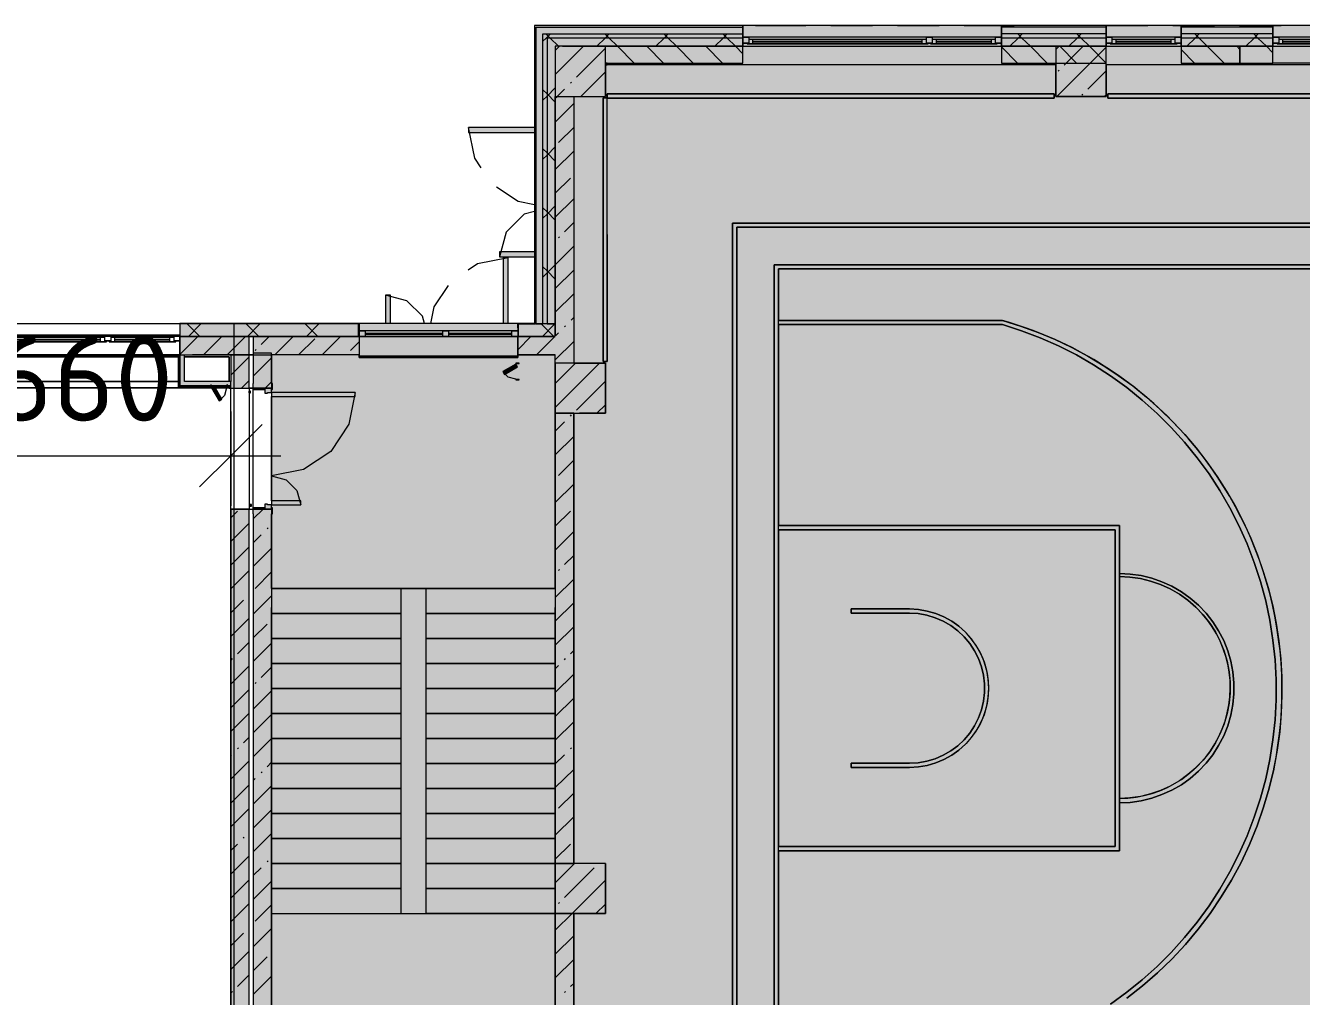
# Model space of a CAD drawing. Header units: millimetres. Extents: x -3817 to 677485, y -22715 to 103890.
# Drawn here: x 13563.1 to 13683.5, y -19480.2 to -19388.5 of the extents above; entities that cross this region are included whole.
import ezdxf

# ---------------------------------------------------------------- set-up
doc = ezdxf.new("R2010")
doc.units = ezdxf.units.MM
doc.layers.add('PDF _Геометрия', color=7, linetype='Continuous', true_color=0x1d1d1d)
doc.layers.add('PDF _Сплошная заливка', color=7, linetype='Continuous', true_color=0xffffff)
doc.layers.add('PDF _Текст', color=7, linetype='Continuous')
doc.styles.add('PDF ISOCPEUR', font='isocpeur.ttf')

msp = doc.modelspace()

# ---------------------------------------------------------------- hatches: boundary and pattern name
at = {"layer": 'PDF _Сплошная заливка', "true_color": 0xd9d9d9, "transparency": 33554559}
for points in [[(13871.02, -19606.08), (13878.48, -19606.08), (13878.48, -19577.89), (13949.34, -19577.89), (13949.34, -19388.53), (13611.17, -19388.53), (13611.17, -19416.65), (13586.36, -19416.65), (13586.36, -19606.08), (13856.42, -19606.08)], [(13612.35, -19416.71), (13613.13, -19416.65), (13613.13, -19390.49), (13612.35, -19390.49), (13612.35, -19416.65)], [(13613.13, -19420.41), (13614.87, -19420.41), (13614.87, -19395.22), (13613.13, -19395.22), (13613.13, -19419.63)], [(13615.4, -19425.14), (13617.86, -19425.14), (13617.86, -19420.41), (13613.13, -19420.41), (13613.13, -19425.14)], [(13613.13, -19467.66), (13614.87, -19467.66), (13614.87, -19425.14), (13613.13, -19425.14), (13613.13, -19461.1)]]:
    msp.add_hatch(color=254, dxfattribs=at).paths.add_polyline_path(points)
h = msp.add_hatch(color=254, dxfattribs=at)
h.paths.add_polyline_path([(13948.9, -19389.71), (13949.34, -19389.71), (13949.34, -19389.31), (13913.83, -19389.31), (13913.83, -19389.71), (13935.14, -19389.71)], flags=0)
h.paths.add_polyline_path([(13885.63, -19389.71), (13894.15, -19389.71), (13894.15, -19389.31), (13882.26, -19389.31), (13882.26, -19389.71)], flags=0)
h.paths.add_polyline_path([(13802.1, -19389.71), (13816.28, -19389.71), (13816.28, -19389.31), (13802.1, -19389.31)], flags=0)
h.paths.add_polyline_path([(13792.62, -19389.71), (13795.02, -19389.71), (13795.02, -19389.31), (13786.51, -19389.31), (13786.51, -19389.71), (13790.69, -19389.71)], flags=0)
h.paths.add_polyline_path([(13823.36, -19389.71), (13865.72, -19389.71), (13865.72, -19389.31), (13823.36, -19389.31)], flags=0)
h.paths.add_polyline_path([(13705.26, -19389.71), (13714.31, -19389.71), (13714.31, -19389.31), (13705.26, -19389.31)], flags=0)
h.paths.add_polyline_path([(13721.4, -19389.71), (13731.24, -19389.71), (13731.24, -19389.31), (13721.4, -19389.31)], flags=0)
h.paths.add_polyline_path([(13761.47, -19389.71), (13761.79, -19389.71), (13761.79, -19389.31), (13752.5, -19389.31), (13752.5, -19389.71), (13759.55, -19389.71)], flags=0)
h.paths.add_polyline_path([(13655.24, -19389.71), (13665.1, -19389.71), (13665.1, -19389.31), (13655.24, -19389.31)], flags=0)
h.paths.add_polyline_path([(13672.19, -19389.71), (13680.85, -19389.71), (13680.85, -19389.31), (13672.19, -19389.31)], flags=0)
h.paths.add_polyline_path([(13622.71, -19389.71), (13630.83, -19389.71), (13630.83, -19389.31), (13611.95, -19389.31), (13611.95, -19389.71), (13612.35, -19389.71)], flags=0)
h = msp.add_hatch(color=254, dxfattribs=at)
h.paths.add_polyline_path([(13949.34, -19390.49), (13949.34, -19389.71), (13913.83, -19389.71), (13913.83, -19390.49), (13948.61, -19390.49)], flags=0)
h.paths.add_polyline_path([(13834.78, -19390.49), (13865.72, -19390.49), (13865.72, -19389.71), (13823.36, -19389.71), (13823.36, -19390.49), (13827.2, -19390.49)], flags=0)
h.paths.add_polyline_path([(13894.15, -19390.49), (13894.15, -19389.71), (13882.26, -19389.71), (13882.26, -19390.49), (13889.42, -19390.49)], flags=0)
h.paths.add_polyline_path([(13802.1, -19390.49), (13816.28, -19390.49), (13816.28, -19389.71), (13802.1, -19389.71)], flags=0)
h.paths.add_polyline_path([(13792.62, -19390.49), (13795.02, -19390.49), (13795.02, -19389.71), (13786.51, -19389.71), (13786.51, -19390.49), (13790.69, -19390.49)], flags=0)
h.paths.add_polyline_path([(13761.79, -19390.49), (13761.79, -19389.71), (13752.5, -19389.71), (13752.5, -19390.49), (13761.47, -19390.49)], flags=0)
h.paths.add_polyline_path([(13680.85, -19390.49), (13680.85, -19389.71), (13672.19, -19389.71), (13672.19, -19390.49), (13677.74, -19390.49)], flags=0)
h.paths.add_polyline_path([(13705.26, -19390.49), (13714.31, -19390.49), (13714.31, -19389.71), (13705.26, -19389.71)], flags=0)
h.paths.add_polyline_path([(13721.4, -19390.49), (13731.24, -19390.49), (13731.24, -19389.71), (13721.4, -19389.71)], flags=0)
h.paths.add_polyline_path([(13655.24, -19390.49), (13665.1, -19390.49), (13665.1, -19389.71), (13655.24, -19389.71)], flags=0)
h.paths.add_polyline_path([(13630.83, -19390.49), (13630.83, -19389.71), (13612.35, -19389.71), (13612.35, -19390.49), (13622.71, -19390.49)], flags=0)
h = msp.add_hatch(color=254, dxfattribs=at)
h.paths.add_polyline_path([(13672.19, -19392.07), (13677.74, -19392.07), (13677.74, -19390.49), (13672.19, -19390.49), (13672.19, -19390.66)], flags=0)
h.paths.add_polyline_path([(13665.1, -19392.07), (13665.1, -19390.49), (13655.24, -19390.49), (13655.24, -19392.07)], flags=0)
h.paths.add_polyline_path([(13630.83, -19392.07), (13630.83, -19390.49), (13617.86, -19390.49), (13617.86, -19392.07), (13622.71, -19392.07)], flags=0)
h = msp.add_hatch(color=254, dxfattribs=at)
h.paths.add_polyline_path([(13889.42, -19392.07), (13894.15, -19392.07), (13894.15, -19390.49), (13889.42, -19390.49), (13889.42, -19390.66)], flags=0)
h.paths.add_polyline_path([(13944.15, -19392.07), (13944.15, -19390.49), (13920.13, -19390.49), (13920.13, -19392.07), (13944.06, -19392.07)], flags=0)
h.paths.add_polyline_path([(13885.49, -19392.07), (13885.49, -19390.49), (13882.26, -19390.49), (13882.26, -19392.07)], flags=0)
h.paths.add_polyline_path([(13913.83, -19392.07), (13916.19, -19392.07), (13916.19, -19390.49), (13913.83, -19390.49), (13913.83, -19391.48)], flags=0)
h.paths.add_polyline_path([(13788.76, -19392.07), (13795.02, -19392.07), (13795.02, -19390.49), (13786.36, -19390.49), (13786.36, -19392.07)], flags=0)
h.paths.add_polyline_path([(13841.81, -19392.07), (13860.21, -19392.07), (13860.21, -19390.49), (13838.72, -19390.49), (13838.72, -19392.07)], flags=0)
h.paths.add_polyline_path([(13834.51, -19392.07), (13834.78, -19392.07), (13834.78, -19390.49), (13823.36, -19390.49), (13823.36, -19392.07), (13827.2, -19392.07)], flags=0)
h.paths.add_polyline_path([(13864.15, -19392.07), (13865.72, -19392.07), (13865.72, -19390.49), (13864.15, -19390.49), (13864.15, -19390.66)], flags=0)
h.paths.add_polyline_path([(13816.28, -19392.07), (13816.28, -19390.49), (13806.83, -19390.49), (13806.83, -19392.07), (13812.6, -19392.07)], flags=0)
h.paths.add_polyline_path([(13754.9, -19392.07), (13761.95, -19392.07), (13761.95, -19390.49), (13752.5, -19390.49), (13752.5, -19392.07), (13754.17, -19392.07)], flags=0)
h.paths.add_polyline_path([(13724.95, -19392.07), (13731.24, -19392.07), (13731.24, -19390.49), (13721.4, -19390.49), (13721.4, -19392.07)], flags=0)
h.paths.add_polyline_path([(13705.26, -19392.07), (13714.31, -19392.07), (13714.31, -19390.49), (13705.26, -19390.49), (13705.26, -19390.66)], flags=0)
h.paths.add_polyline_path([(13680.85, -19392.07), (13680.85, -19390.49), (13677.74, -19390.49), (13677.74, -19392.07)], flags=0)
at = {"layer": 'PDF _Сплошная заливка', "true_color": 0xe2e2e2, "transparency": 33554559}
for points in [[(13608.1, -19398.64), (13611.17, -19398.64), (13611.17, -19398.17), (13604.95, -19398.17), (13604.95, -19398.64)], [(13608.1, -19410.38), (13611.17, -19410.38), (13611.17, -19409.9), (13607.86, -19409.9), (13607.86, -19410.38)]]:
    msp.add_hatch(color=254, dxfattribs=at).paths.add_polyline_path(points)
at = {"layer": 'PDF _Сплошная заливка', "transparency": 33554559}
h = msp.add_hatch(color=256, dxfattribs=at)
h.paths.add_polyline_path([(13578.89, -19417.9), (13586.36, -19417.9), (13586.36, -19416.71), (13577.7, -19416.71), (13577.7, -19417.9)], flags=0)
h.paths.add_polyline_path([(13553.29, -19417.9), (13553.29, -19416.71), (13547.62, -19416.71), (13547.62, -19417.9), (13549.67, -19417.9)], flags=0)
at = {"layer": 'PDF _Сплошная заливка', "true_color": 0xd9d9d9, "transparency": 33554559}
h = msp.add_hatch(color=254, dxfattribs=at)
h.paths.add_polyline_path([(13609.65, -19417.9), (13613.13, -19417.84), (13613.13, -19416.71), (13609.65, -19416.71), (13609.65, -19417.08)], flags=0)
h.paths.add_polyline_path([(13586.36, -19417.9), (13594.57, -19417.9), (13594.57, -19416.71), (13586.36, -19416.71), (13586.36, -19417.63)], flags=0)
at = {"layer": 'PDF _Сплошная заливка', "transparency": 33554559}
h = msp.add_hatch(color=256, dxfattribs=at)
h.paths.add_polyline_path([(13553.29, -19419.63), (13553.29, -19417.9), (13545.81, -19417.9), (13545.81, -19419.63), (13549.67, -19419.63)], flags=0)
h.paths.add_polyline_path([(13578.89, -19419.63), (13584.24, -19419.63), (13584.24, -19417.9), (13577.7, -19417.9), (13577.7, -19419.63)], flags=0)
at = {"layer": 'PDF _Сплошная заливка', "true_color": 0xd9d9d9, "transparency": 33554559}
h = msp.add_hatch(color=254, dxfattribs=at)
h.paths.add_polyline_path([(13611.17, -19419.63), (13613.13, -19419.63), (13613.13, -19417.9), (13609.59, -19417.9), (13609.59, -19419.63), (13610.78, -19419.63)], flags=0)
h.paths.add_polyline_path([(13593.49, -19419.63), (13594.63, -19419.63), (13594.57, -19417.9), (13586.36, -19417.9), (13586.36, -19419.63)], flags=0)
at = {"layer": 'PDF _Сплошная заливка', "transparency": 33554559}
for points in [[(13577.54, -19422.75), (13577.64, -19422.65), (13577.64, -19419.64), (13577.54, -19419.64), (13577.54, -19421.48)], [(13577.64, -19422.65), (13577.74, -19422.55), (13577.74, -19419.64), (13577.64, -19419.64), (13577.64, -19421.48)], [(13578.14, -19422.65), (13582.51, -19422.65), (13582.51, -19422.55), (13577.74, -19422.55), (13577.74, -19422.65)]]:
    msp.add_hatch(color=256, dxfattribs=at).paths.add_polyline_path(points)
h = msp.add_hatch(color=256, dxfattribs=at)
h.paths.add_polyline_path([(13582.51, -19496.79), (13584.24, -19496.79), (13584.24, -19434.19), (13582.51, -19434.19), (13582.51, -19496.32)], flags=0)
h.paths.add_polyline_path([(13584.24, -19422.78), (13584.24, -19419.63), (13582.51, -19419.63), (13582.51, -19422.78)], flags=0)
h = msp.add_hatch(color=256, dxfattribs=at)
h.paths.add_polyline_path([(13586.36, -19496.79), (13586.36, -19434.19), (13584.63, -19434.19), (13584.63, -19496.79)], flags=0)
h.paths.add_polyline_path([(13585.97, -19422.78), (13586.36, -19422.78), (13586.36, -19419.47), (13584.63, -19419.47), (13584.63, -19422.78), (13585.73, -19422.78)], flags=0)
at = {"layer": 'PDF _Сплошная заливка', "true_color": 0xd97373, "transparency": 33554559}
msp.add_hatch(color=23, dxfattribs=at).paths.add_polyline_path([(13608.1, -19419.87), (13609.58, -19419.87), (13609.58, -19419.71), (13594.63, -19419.71), (13594.63, -19419.87)])
at = {"layer": 'PDF _Сплошная заливка', "transparency": 33554559}
h = msp.add_hatch(color=256, dxfattribs=at)
h.paths.add_polyline_path([(13580.69, -19422.75), (13580.8, -19422.69), (13580.87, -19422.65), (13577.74, -19422.65), (13577.64, -19422.75), (13578.89, -19422.75)], flags=0)
h.paths.add_polyline_path([(13582.51, -19422.75), (13582.51, -19422.65), (13581.01, -19422.68), (13581.05, -19422.75), (13581.67, -19422.75)], flags=0)
at = {"layer": 'PDF _Сплошная заливка', "true_color": 0xe2e2e2, "transparency": 33554559}
h = msp.add_hatch(color=254, dxfattribs=at)
h.paths.add_polyline_path([(13586.36, -19434.19), (13586.36, -19433.8), (13585.73, -19433.72), (13585.73, -19434.19)], flags=0)
h.paths.add_polyline_path([(13585.73, -19423.25), (13586.19, -19423.17), (13586.36, -19423.17), (13586.36, -19422.78), (13585.73, -19422.78)], flags=0)
at = {"layer": 'PDF _Сплошная заливка', "true_color": 0xcdcdcd, "transparency": 33554559}
msp.add_hatch(color=254, dxfattribs=at).paths.add_polyline_path([(13594.24, -19423.56), (13594.24, -19423.17), (13586.36, -19423.17), (13586.36, -19423.56), (13593.49, -19423.56)])

# ---------------------------------------------------------------- linework, layer by layer
at = {"layer": 'PDF _Геометрия', "color": 7, "lineweight": 9}
for points in [[(13705.26, -19388.53), (13680.85, -19388.53), (13672.19, -19388.53), (13665.1, -19388.53), (13655.24, -19388.53), (13630.83, -19388.53), (13611.17, -19388.53), (13611.17, -19388.68), (13611.17, -19390.49), (13611.17, -19416.65), (13609.59, -19416.65), (13594.63, -19416.65), (13577.7, -19416.65), (13577.7, -19417.9), (13584.63, -19417.9), (13584.63, -19419.63), (13586.36, -19419.63)], [(13636.76, -19388.53), (13632.03, -19388.53), (13636.76, -19388.53)], [(13669.04, -19388.53), (13665.1, -19388.53), (13669.04, -19388.53)], [(13611.17, -19397.58), (13611.17, -19398.17)], [(13611.17, -19398.64), (13611.17, -19403.09)], [(13611.17, -19405.45), (13611.17, -19409.9)], [(13611.17, -19410.38), (13611.17, -19410.97)], [(13586.36, -19416.69), (13577.7, -19416.69)], [(13586.36, -19416.71), (13577.7, -19416.71)], [(13579.58, -19417.9), (13578.4, -19416.71)], [(13578.51, -19417.9), (13579.69, -19416.71)], [(13585.15, -19417.9), (13583.97, -19416.71)], [(13584.07, -19417.9), (13585.26, -19416.71)], [(13577.7, -19417.75), (13553.29, -19417.75)], [(13553.29, -19417.9), (13553.29, -19419.63), (13577.47, -19419.63), (13577.7, -19419.63), (13577.7, -19417.9)], [(13570.22, -19418.38), (13570.22, -19417.99)], [(13571.56, -19418.38), (13571.56, -19417.99)], [(13576.76, -19418.38), (13576.76, -19417.99)], [(13577.7, -19419.6), (13579.4, -19417.9)], [(13579.92, -19419.63), (13581.65, -19417.9)], [(13582.16, -19419.63), (13583.89, -19417.9)], [(13584.63, -19417.9), (13584.24, -19417.9)], [(13585.37, -19418.66), (13586.14, -19417.9)], [(13570.77, -19418.38), (13553.69, -19418.38)], [(13554.24, -19418.15), (13570.22, -19418.15)], [(13570.22, -19418.23), (13554.24, -19418.23)], [(13570.62, -19418.3), (13571.17, -19418.3)], [(13577.31, -19418.38), (13571.01, -19418.38)], [(13571.56, -19418.15), (13576.76, -19418.15)], [(13576.76, -19418.23), (13571.56, -19418.23)], [(13577.15, -19418.3), (13577.7, -19418.3)], [(13584.81, -19419.22), (13584.9, -19419.13)], [(13577.7, -19419.63), (13553.29, -19419.63), (13553.29, -19422.15), (13577.54, -19422.15), (13553.85, -19422.15), (13553.85, -19419.84)], [(13553.85, -19419.63), (13553.29, -19419.63), (13553.29, -19422.15), (13553.29, -19422.75), (13577.7, -19422.75), (13553.29, -19422.75), (13553.29, -19422.15)], [(13577.55, -19419.84), (13553.3, -19419.84), (13553.3, -19419.68), (13577.55, -19419.68)], [(13581.05, -19422.75), (13582.51, -19422.75), (13582.51, -19422.78), (13584.24, -19422.78), (13584.24, -19419.63), (13582.51, -19419.63), (13582.51, -19422.15), (13578.14, -19422.15), (13578.14, -19419.64), (13577.54, -19419.64), (13577.54, -19422.75), (13577.64, -19422.75), (13578.14, -19422.75), (13580.7, -19422.75)], [(13580.87, -19422.65), (13578.14, -19422.65), (13577.74, -19422.65), (13577.64, -19422.65), (13577.64, -19419.64)], [(13582.51, -19422.65), (13582.51, -19422.55), (13578.14, -19422.55), (13577.74, -19422.55), (13577.74, -19419.64)], [(13582.51, -19421.53), (13584.24, -19419.8)], [(13586.36, -19419.47), (13584.63, -19419.47), (13584.63, -19422.34)], [(13584.63, -19421.65), (13586.36, -19419.92)], [(13571.8, -19502.26), (13571.8, -19485.77), (13582.51, -19485.77), (13582.51, -19496.79), (13584.24, -19496.79), (13584.24, -19434.19), (13582.51, -19434.19), (13582.51, -19422.78), (13584.24, -19422.78), (13584.24, -19434.19), (13582.51, -19434.19), (13582.51, -19484.19), (13570.22, -19484.19), (13570.22, -19485.77), (13570.22, -19502.26)], [(13577.7, -19422.69), (13577.7, -19422.59), (13577.7, -19422.69)], [(13579.22, -19422.75), (13579.32, -19422.65), (13579.42, -19422.55)], [(13582.51, -19422.75), (13582.51, -19422.65), (13580.99, -19422.65)], [(13582.51, -19422.55), (13582.51, -19422.15)], [(13583.5, -19422.78), (13584.24, -19422.04)], [(13584.63, -19422.78), (13586.36, -19422.78)], [(13584.63, -19434.08), (13584.63, -19422.9)], [(13585.75, -19422.78), (13586.36, -19422.16)], [(13582.51, -19424.97), (13582.51, -19429.15), (13582.51, -19433.87)], [(13541.09, -19429.15), (13587.23, -19429.15)], [(13582.51, -19435), (13583.13, -19434.38)], [(13584.63, -19435.12), (13585.56, -19434.19)], [(13586.36, -19434.19), (13584.63, -19434.19)], [(13584.63, -19434.63), (13584.63, -19496.79), (13586.36, -19496.79), (13586.36, -19485.92)], [(13582.51, -19437.24), (13584.24, -19435.51)], [(13585.93, -19436.06), (13586.03, -19435.97)], [(13584.63, -19437.36), (13585.37, -19436.62)], [(13582.57, -19439.43), (13584.24, -19437.76)], [(13584.63, -19439.61), (13586.36, -19437.88)], [(13582.51, -19441.73), (13584.24, -19440)], [(13584.81, -19441.67), (13586.36, -19440.12)], [(13582.51, -19443.98), (13583.69, -19442.8)], [(13584.63, -19444.1), (13586.36, -19442.37)], [(13582.51, -19446.22), (13584.24, -19444.49)], [(13586.36, -19484.19), (13586.36, -19443.49)], [(13584.63, -19446.34), (13585.93, -19445.04)], [(13583.13, -19447.85), (13584.24, -19446.74)], [(13584.63, -19448.59), (13586.36, -19446.86)], [(13582.51, -19450.71), (13584.24, -19448.98)], [(13582.57, -19448.41), (13582.66, -19448.31)], [(13585.37, -19450.09), (13586.36, -19449.1)], [(13584.81, -19450.65), (13584.9, -19450.56)], [(13582.51, -19452.96), (13584.24, -19451.23)], [(13584.63, -19453.08), (13586.36, -19451.35)], [(13582.51, -19455.2), (13584.24, -19453.47)], [(13584.63, -19455.32), (13586.36, -19453.59)], [(13583.69, -19456.27), (13584.24, -19455.72)], [(13584.63, -19457.57), (13586.36, -19455.84)], [(13582.51, -19457.45), (13582.57, -19457.39)], [(13583.13, -19456.83), (13583.22, -19456.73)], [(13582.51, -19459.69), (13584.24, -19457.96)], [(13585.37, -19459.07), (13585.47, -19458.98)], [(13585.93, -19458.51), (13586.36, -19458.08)], [(13582.51, -19461.94), (13584.24, -19460.21)], [(13584.63, -19459.81), (13584.81, -19459.63)], [(13584.63, -19462.06), (13586.36, -19460.33)], [(13582.51, -19464.18), (13584.24, -19462.45)], [(13584.63, -19464.3), (13586.36, -19462.57)], [(13584.63, -19466.55), (13586.36, -19464.82)], [(13582.51, -19466.43), (13583.13, -19465.81)], [(13583.69, -19465.25), (13583.78, -19465.15)], [(13582.51, -19468.67), (13584.24, -19466.94)], [(13585.93, -19467.49), (13586.03, -19467.4)], [(13584.63, -19468.79), (13585.37, -19468.05)], [(13582.57, -19470.86), (13584.24, -19469.19)], [(13584.63, -19471.04), (13586.36, -19469.31)], [(13582.51, -19473.16), (13584.24, -19471.43)], [(13584.81, -19473.1), (13586.36, -19471.55)], [(13582.51, -19475.41), (13583.69, -19474.23)], [(13584.63, -19475.53), (13586.36, -19473.8)], [(13582.51, -19477.65), (13584.24, -19475.92)], [(13584.63, -19477.77), (13585.93, -19476.47)], [(13583.13, -19479.28), (13584.24, -19478.17)], [(13584.63, -19480.02), (13586.36, -19478.29)], [(13582.57, -19479.84), (13582.66, -19479.74)]]:
    msp.add_lwpolyline(points, dxfattribs=at)
at = {"layer": 'PDF _Геометрия', "color": 8, "lineweight": 9, "true_color": 0x737373}
for points in [[(13611.32, -19416.64), (13611.32, -19390.49), (13611.32, -19389.31), (13611.32, -19388.68), (13630.83, -19388.68)], [(13613.8, -19390.49), (13630.83, -19390.49), (13630.83, -19388.53), (13630.83, -19390.49), (13655.24, -19390.49)], [(13630.83, -19390.49), (13655.24, -19390.49), (13655.24, -19388.53), (13655.24, -19390.49), (13665.1, -19390.49), (13665.1, -19388.53), (13665.1, -19390.49), (13672.19, -19390.49)], [(13665.1, -19388.68), (13655.24, -19388.68)], [(13665.1, -19390.49), (13672.19, -19390.49), (13672.19, -19388.53), (13672.19, -19390.49), (13677.74, -19390.49), (13680.85, -19390.49), (13680.85, -19388.53), (13680.85, -19390.49)], [(13680.85, -19388.68), (13672.19, -19388.68)], [(13630.83, -19389.71), (13612.35, -19389.71), (13612.35, -19390.49), (13612.35, -19416.65), (13612.35, -19416.71), (13613.13, -19416.71), (13612.35, -19416.71), (13611.95, -19416.71), (13611.32, -19416.71), (13611.95, -19416.71), (13611.95, -19416.65)], [(13611.95, -19390.02), (13612.26, -19389.71), (13612.66, -19389.31)], [(13611.95, -19416.59), (13611.95, -19390.49), (13611.95, -19389.71), (13611.95, -19389.31), (13630.83, -19389.31)], [(13613.42, -19390.49), (13612.63, -19389.71), (13612.24, -19389.31)], [(13617.04, -19390.49), (13617.83, -19389.71), (13618.22, -19389.31)], [(13620.56, -19392.07), (13618.99, -19390.49), (13618.2, -19389.71), (13617.81, -19389.31)], [(13622.61, -19390.49), (13623.4, -19389.71), (13623.79, -19389.31)], [(13626.13, -19392.07), (13624.56, -19390.49), (13623.77, -19389.71), (13623.38, -19389.31)], [(13628.18, -19390.49), (13628.96, -19389.71), (13629.36, -19389.31)], [(13630.83, -19391.2), (13630.12, -19390.49), (13629.34, -19389.71), (13628.94, -19389.31)], [(13655.24, -19389.63), (13630.83, -19389.63)], [(13630.83, -19390.18), (13631.38, -19390.18)], [(13648.31, -19390.26), (13631.22, -19390.26)], [(13631.77, -19390.26), (13631.77, -19389.86)], [(13631.77, -19390.02), (13647.76, -19390.02)], [(13647.76, -19390.1), (13631.77, -19390.1)], [(13647.76, -19390.26), (13647.76, -19389.86)], [(13648.15, -19390.18), (13648.7, -19390.18)], [(13654.84, -19390.26), (13648.54, -19390.26)], [(13649.09, -19390.26), (13649.09, -19389.86)], [(13649.09, -19390.02), (13654.29, -19390.02)], [(13654.29, -19390.1), (13649.09, -19390.1)], [(13654.29, -19390.26), (13654.29, -19389.86)], [(13654.68, -19390.18), (13655.24, -19390.18)], [(13665.1, -19389.31), (13655.24, -19389.31)], [(13665.1, -19389.71), (13655.24, -19389.71)], [(13656.02, -19390.49), (13656.8, -19389.71), (13657.2, -19389.31)], [(13659.54, -19392.07), (13657.96, -19390.49), (13657.17, -19389.71), (13656.78, -19389.31)], [(13661.58, -19390.49), (13662.37, -19389.71), (13662.76, -19389.31)], [(13665.1, -19392.07), (13663.53, -19390.49), (13662.74, -19389.71), (13662.35, -19389.31)], [(13672.19, -19389.63), (13665.1, -19389.63)], [(13665.1, -19390.18), (13665.65, -19390.18)], [(13671.8, -19390.26), (13665.5, -19390.26)], [(13666.05, -19390.26), (13666.05, -19389.86)], [(13666.05, -19390.02), (13671.24, -19390.02)], [(13671.24, -19390.1), (13666.05, -19390.1)], [(13671.24, -19390.26), (13671.24, -19389.86)], [(13671.64, -19390.18), (13672.19, -19390.18)], [(13680.85, -19389.31), (13672.19, -19389.31)], [(13680.85, -19389.71), (13672.19, -19389.71)], [(13672.72, -19390.49), (13673.51, -19389.71), (13673.9, -19389.31)], [(13676.24, -19392.07), (13674.66, -19390.49), (13673.88, -19389.71), (13673.48, -19389.31)], [(13678.29, -19390.49), (13679.07, -19389.71), (13679.47, -19389.31)], [(13680.85, -19391.11), (13680.23, -19390.49), (13679.44, -19389.71), (13679.05, -19389.31)], [(13705.26, -19389.63), (13680.85, -19389.63)], [(13680.85, -19390.18), (13681.4, -19390.18)], [(13698.33, -19390.26), (13681.24, -19390.26)], [(13681.79, -19390.26), (13681.79, -19389.86)], [(13681.79, -19390.02), (13697.78, -19390.02)], [(13697.78, -19390.1), (13681.79, -19390.1)], [(13613.13, -19393.15), (13615.78, -19390.49)], [(13613.13, -19390.9), (13613.54, -19390.49)], [(13617.86, -19392.07), (13630.83, -19392.07), (13630.83, -19390.49), (13613.8, -19390.49), (13613.13, -19390.49), (13613.13, -19416.65), (13613.13, -19416.71), (13613.13, -19417.84), (13613.13, -19395.22), (13614.87, -19395.22), (13614.87, -19420.41), (13613.13, -19420.41), (13613.13, -19419.63)], [(13615.12, -19393.41), (13617.86, -19390.67)], [(13623.35, -19392.07), (13621.77, -19390.49)], [(13628.92, -19392.07), (13627.34, -19390.49)], [(13656.75, -19392.07), (13655.24, -19390.55)], [(13660.38, -19390.8), (13660.68, -19390.49)], [(13660.45, -19395.22), (13665.1, -19390.57)], [(13662.32, -19392.07), (13660.75, -19390.49)], [(13661.14, -19392.28), (13662.93, -19390.49)], [(13673.46, -19392.07), (13672.19, -19390.8)], [(13677.74, -19390.78), (13677.45, -19390.49)], [(13705.26, -19392.07), (13680.85, -19392.07), (13680.85, -19390.49), (13705.26, -19390.49)], [(13618.02, -19392.07), (13618.02, -19392.23), (13618.02, -19392.07)], [(13660.38, -19392.23), (13618.02, -19392.23)], [(13660.58, -19392.84), (13660.67, -19392.75)], [(13663.39, -19394.53), (13665.1, -19392.81)], [(13707.62, -19392.23), (13707.46, -19392.23), (13665.27, -19392.23), (13665.26, -19392.23), (13665.1, -19392.23)], [(13614.56, -19393.97), (13614.65, -19393.87)], [(13615.55, -19395.22), (13617.86, -19392.91)], [(13611.95, -19395.58), (13612.35, -19395.19), (13613.13, -19394.4)], [(13613.13, -19395.78), (13612.35, -19394.99), (13611.95, -19394.59)], [(13613.13, -19395.39), (13613.31, -19395.22), (13614, -19394.53)], [(13618.02, -19408.27), (13618.02, -19420.25), (13618.02, -19395.37), (13617.63, -19395.37), (13618.02, -19395.37), (13618.02, -19394.98), (13618.02, -19395.38)], [(13617.8, -19395.22), (13617.86, -19395.16)], [(13618.02, -19394.98), (13660.22, -19394.98), (13618.02, -19394.98)], [(13662.82, -19395.09), (13662.92, -19395)], [(13664.94, -19395.22), (13665.1, -19395.06)], [(13665.27, -19394.99), (13707.45, -19394.99), (13665.27, -19394.99)], [(13665.27, -19395.38), (13665.27, -19394.99), (13665.27, -19395.38)], [(13613.13, -19397.64), (13614.87, -19395.9)], [(13617.63, -19420.25), (13617.63, -19395.37), (13617.63, -19420.25)], [(13618.02, -19395.38), (13660.22, -19395.38), (13618.02, -19395.38)], [(13665.27, -19395.38), (13707.45, -19395.38), (13665.27, -19395.38)], [(13613.44, -19399.58), (13614.87, -19398.15)], [(13611.95, -19401.15), (13612.35, -19400.76), (13613.13, -19399.97)], [(13613.13, -19401.34), (13612.35, -19400.56), (13611.95, -19400.16)], [(13613.13, -19402.13), (13614.87, -19400.39)], [(13613.13, -19404.37), (13614.56, -19402.95)], [(13613.13, -19406.62), (13614.87, -19404.88)], [(13611.95, -19406.72), (13612.35, -19406.33), (13613.13, -19405.54)], [(13613.13, -19406.91), (13612.35, -19406.12), (13611.95, -19405.73)], [(13614, -19408), (13614.87, -19407.13)], [(13613.44, -19408.56), (13613.53, -19408.47)], [(13613.13, -19411.11), (13614.87, -19409.37)], [(13611.95, -19412.29), (13612.35, -19411.89), (13613.13, -19411.11)], [(13613.13, -19412.48), (13612.35, -19411.69), (13611.95, -19411.3)], [(13613.13, -19413.35), (13614.87, -19411.62)], [(13613.13, -19415.6), (13614.87, -19413.86)], [(13594.63, -19416.65), (13594.63, -19417.9), (13594.59, -19417.9), (13594.57, -19417.9), (13592.23, -19417.9), (13586.36, -19417.9), (13594.57, -19417.9), (13594.59, -19417.9), (13594.63, -19417.9), (13594.63, -19419.63), (13586.36, -19419.63), (13586.36, -19422.34), (13586.36, -19419.47)], [(13594.59, -19417.9), (13594.59, -19416.69), (13592.23, -19416.69), (13586.36, -19416.69)], [(13594.57, -19417.9), (13594.57, -19416.71), (13592.23, -19416.71), (13586.36, -19416.71)], [(13590.71, -19417.9), (13589.53, -19416.71)], [(13589.64, -19417.9), (13590.82, -19416.71)], [(13609.59, -19417.08), (13609.59, -19416.65), (13609.59, -19417.9), (13609.63, -19417.9), (13609.63, -19416.69), (13611.16, -19416.69)], [(13609.63, -19417.9), (13609.65, -19417.9), (13609.65, -19416.71), (13611.27, -19416.71)], [(13611.17, -19416.65), (13611.32, -19416.65), (13611.32, -19416.69), (13611.32, -19416.71)], [(13611.32, -19416.69), (13611.23, -19416.69)], [(13612.98, -19417.9), (13611.8, -19416.71)], [(13611.91, -19417.9), (13613.09, -19416.71), (13613.15, -19416.66)], [(13612.35, -19416.71), (13611.95, -19416.71)], [(13614, -19416.98), (13614.09, -19416.88)], [(13614.61, -19416.36), (13614.87, -19416.11)], [(13586.65, -19419.63), (13588.38, -19417.9)], [(13588.9, -19419.63), (13590.42, -19418.1)], [(13591.14, -19419.63), (13592.87, -19417.9)], [(13609.59, -19417.34), (13594.63, -19417.34)], [(13594.63, -19417.9), (13609.59, -19417.9)], [(13595.18, -19417.58), (13602.5, -19417.58)], [(13595.18, -19417.66), (13602.5, -19417.66)], [(13603.06, -19417.58), (13609.04, -19417.58)], [(13603.06, -19417.66), (13609.04, -19417.66)], [(13609.59, -19419.14), (13610.83, -19417.9)], [(13609.65, -19417.9), (13613.13, -19417.9), (13609.65, -19417.9), (13609.63, -19417.9), (13609.59, -19417.9), (13609.59, -19419.63), (13613.13, -19419.63), (13609.59, -19419.63)], [(13611.35, -19419.63), (13613.08, -19417.9)], [(13613.14, -19417.84), (13613.44, -19417.54)], [(13593.79, -19419.22), (13594.63, -19418.38)], [(13613.13, -19420.09), (13614.87, -19418.35)], [(13594.63, -19419.63), (13586.36, -19419.63)], [(13594.63, -19419.71), (13594.63, -19419.87), (13594.63, -19419.71), (13609.58, -19419.71), (13609.58, -19419.87), (13609.58, -19419.78)], [(13613.13, -19441.67), (13600.93, -19441.67), (13613.13, -19441.67), (13613.13, -19420.41)], [(13613.13, -19424.58), (13617.29, -19420.41)], [(13613.13, -19422.33), (13615.05, -19420.41)], [(13615.12, -19424.84), (13617.86, -19422.1)], [(13614.56, -19425.4), (13614.65, -19425.3)], [(13617.06, -19425.14), (13617.86, -19424.34)], [(13613.13, -19426.82), (13614, -19425.96)], [(13613.13, -19429.07), (13614.87, -19427.33)], [(13613.44, -19431.01), (13614.87, -19429.58)], [(13613.13, -19433.56), (13614.87, -19431.82)], [(13613.13, -19435.8), (13614.56, -19434.38)], [(13613.13, -19438.05), (13614.87, -19436.31)], [(13614, -19439.43), (13614.87, -19438.56)], [(13613.13, -19442.53), (13614.87, -19440.8)], [(13613.44, -19439.99), (13613.53, -19439.9)], [(13586.36, -19484.19), (13586.36, -19472.38), (13598.57, -19472.38), (13598.57, -19470.02), (13598.57, -19467.66), (13598.57, -19465.3), (13598.57, -19462.93), (13598.57, -19460.57), (13598.57, -19458.21), (13598.57, -19455.85), (13598.57, -19453.48), (13598.57, -19451.12), (13598.57, -19448.76), (13598.57, -19446.4), (13598.57, -19444.04), (13598.57, -19441.67), (13586.36, -19441.67), (13598.57, -19441.67)], [(13613.13, -19444.78), (13614.87, -19443.05)], [(13586.36, -19484.19), (13613.13, -19484.19), (13613.13, -19472.38), (13613.13, -19470.02), (13600.93, -19470.02), (13613.13, -19470.02), (13613.13, -19467.66), (13613.13, -19465.3), (13613.13, -19462.93), (13613.13, -19460.57), (13613.13, -19458.21), (13613.13, -19455.85), (13613.13, -19453.48), (13613.13, -19451.12), (13613.13, -19448.76), (13613.13, -19446.4), (13613.13, -19444.04), (13613.13, -19443.49)], [(13613.13, -19447.02), (13614.87, -19445.29)], [(13614.56, -19447.85), (13614.87, -19447.54)], [(13613.13, -19449.27), (13613.44, -19448.97)], [(13614, -19448.41), (13614.09, -19448.31)], [(13613.13, -19451.51), (13614.87, -19449.78)], [(13613.13, -19453.76), (13614.87, -19452.03)], [(13613.13, -19456), (13614.87, -19454.27)], [(13613.13, -19458.25), (13614, -19457.39)], [(13614.56, -19456.83), (13614.65, -19456.73)], [(13613.13, -19460.49), (13614.87, -19458.76)], [(13613.44, -19462.44), (13614.87, -19461.01)], [(13613.13, -19464.98), (13614.87, -19463.25)], [(13613.13, -19467.23), (13614.56, -19465.81)], [(13613.13, -19469.47), (13614.95, -19467.66)], [(13614, -19470.86), (13616.8, -19468.05)], [(13613.13, -19473.96), (13614.72, -19472.38), (13617.86, -19469.24)], [(13613.44, -19471.42), (13613.53, -19471.33)], [(13616.96, -19472.38), (13617.86, -19471.49)], [(13614.87, -19484.19), (13614.87, -19472.38), (13613.13, -19472.38), (13613.13, -19484.19)], [(13613.13, -19476.21), (13614.87, -19474.48)], [(13613.13, -19478.45), (13614.87, -19476.72)], [(13614.56, -19479.28), (13614.87, -19478.97)], [(13614, -19479.84), (13614.09, -19479.74)]]:
    msp.add_lwpolyline(points, dxfattribs=at)
at = {"layer": 'PDF _Геометрия', "color": 7, "lineweight": 9}
for points in [[(13643.05, -19388.53), (13639.12, -19388.53)], [(13649.35, -19388.53), (13645.42, -19388.53)], [(13656.44, -19388.53), (13651.72, -19388.53)], [(13675.34, -19388.53), (13671.4, -19388.53)], [(13681.64, -19388.53), (13677.7, -19388.53)], [(13577.7, -19416.65), (13577.7, -19417.9), (13553.29, -19417.9), (13553.29, -19416.65)], [(13553.69, -19418.38), (13570.77, -19418.38), (13570.77, -19418.3), (13570.62, -19418.3), (13570.62, -19417.99), (13553.85, -19417.99), (13553.85, -19418.3), (13553.69, -19418.3)], [(13571.17, -19417.75), (13571.17, -19418.3), (13570.62, -19418.3), (13570.62, -19417.75)], [(13571.01, -19418.38), (13577.31, -19418.38), (13577.31, -19418.3), (13577.15, -19418.3), (13577.15, -19417.99), (13571.17, -19417.99), (13571.17, -19418.3), (13571.01, -19418.3)], [(13577.7, -19417.75), (13577.7, -19418.3), (13577.15, -19418.3), (13577.15, -19417.75)], [(13577.7, -19417.9), (13577.7, -19419.63), (13584.24, -19419.63), (13584.24, -19417.9)], [(13586.36, -19417.9), (13584.63, -19417.9)], [(13584.2, -19423.05), (13584.2, -19423.21), (13584.36, -19423.21), (13584.36, -19423.05)], [(13584.32, -19433.9), (13584.47, -19433.9), (13584.47, -19433.74), (13584.32, -19433.74)]]:
    msp.add_lwpolyline(points, close=True, dxfattribs=at)
at = {"layer": 'PDF _Геометрия', "color": 8, "lineweight": 9, "true_color": 0x737373}
for points in [[(13631.38, -19389.63), (13631.38, -19390.18), (13630.83, -19390.18), (13630.83, -19389.63)], [(13631.22, -19390.26), (13648.31, -19390.26), (13648.31, -19390.18), (13648.15, -19390.18), (13648.15, -19389.86), (13631.38, -19389.86), (13631.38, -19390.18), (13631.22, -19390.18)], [(13648.7, -19389.63), (13648.7, -19390.18), (13648.15, -19390.18), (13648.15, -19389.63)], [(13648.54, -19390.26), (13654.84, -19390.26), (13654.84, -19390.18), (13654.68, -19390.18), (13654.68, -19389.86), (13648.7, -19389.86), (13648.7, -19390.18), (13648.54, -19390.18)], [(13655.24, -19389.63), (13655.24, -19390.18), (13654.68, -19390.18), (13654.68, -19389.63)], [(13665.65, -19389.63), (13665.65, -19390.18), (13665.1, -19390.18), (13665.1, -19389.63)], [(13665.5, -19390.26), (13671.8, -19390.26), (13671.8, -19390.18), (13671.64, -19390.18), (13671.64, -19389.86), (13665.65, -19389.86), (13665.65, -19390.18), (13665.5, -19390.18)], [(13672.19, -19389.63), (13672.19, -19390.18), (13671.64, -19390.18), (13671.64, -19389.63)], [(13681.4, -19389.63), (13681.4, -19390.18), (13680.85, -19390.18), (13680.85, -19389.63)], [(13681.24, -19390.26), (13698.33, -19390.26), (13698.33, -19390.18), (13698.17, -19390.18), (13698.17, -19389.86), (13681.4, -19389.86), (13681.4, -19390.18), (13681.24, -19390.18)], [(13617.86, -19390.49), (13613.13, -19390.49), (13613.13, -19395.22), (13617.86, -19395.22)], [(13655.24, -19390.49), (13655.24, -19392.07), (13665.1, -19392.07), (13665.1, -19390.49)], [(13665.1, -19395.22), (13665.1, -19390.49), (13660.38, -19390.49), (13660.38, -19395.22)], [(13677.74, -19390.49), (13672.19, -19390.49), (13672.19, -19392.07), (13677.74, -19392.07)], [(13677.74, -19392.07), (13680.85, -19392.07), (13680.85, -19390.49), (13677.74, -19390.49)], [(13660.22, -19394.98), (13660.22, -19395.22), (13660.22, -19395.38)], [(13594.63, -19417.9), (13594.63, -19417.34), (13595.18, -19417.34), (13595.18, -19417.9)], [(13602.5, -19417.9), (13602.5, -19417.34), (13603.06, -19417.34), (13603.06, -19417.9)], [(13609.04, -19417.9), (13609.04, -19417.34), (13609.59, -19417.34), (13609.59, -19417.9)], [(13609.58, -19419.87), (13594.63, -19419.87)], [(13617.86, -19420.41), (13613.13, -19420.41), (13613.13, -19425.14), (13617.86, -19425.14)], [(13618.02, -19420.25), (13617.63, -19420.25)], [(13586.36, -19433.41), (13586.36, -19423.56)], [(13614.87, -19467.66), (13614.87, -19425.14), (13613.13, -19425.14), (13613.13, -19467.66)], [(13613.13, -19472.38), (13600.93, -19472.38), (13600.93, -19470.02), (13600.93, -19467.66), (13600.93, -19465.3), (13600.93, -19462.93), (13600.93, -19460.57), (13600.93, -19458.21), (13600.93, -19455.85), (13600.93, -19453.48), (13600.93, -19451.12), (13600.93, -19448.76), (13600.93, -19446.4), (13600.93, -19444.04), (13600.93, -19441.67), (13586.36, -19441.67), (13586.36, -19434.63), (13586.36, -19443.49), (13586.36, -19444.04), (13586.36, -19446.4), (13586.36, -19448.76), (13586.36, -19451.12), (13586.36, -19453.48), (13586.36, -19455.85), (13586.36, -19458.21), (13586.36, -19460.57), (13586.36, -19462.93), (13586.36, -19465.3), (13586.36, -19467.66), (13586.36, -19470.02), (13586.36, -19472.38), (13598.57, -19472.38), (13600.93, -19472.38)], [(13586.36, -19444.04), (13598.57, -19444.04)], [(13613.13, -19444.04), (13600.93, -19444.04)], [(13586.36, -19446.4), (13598.57, -19446.4)], [(13613.13, -19446.4), (13600.93, -19446.4)], [(13586.36, -19448.76), (13598.57, -19448.76)], [(13613.13, -19448.76), (13600.93, -19448.76)], [(13586.36, -19451.12), (13598.57, -19451.12)], [(13613.13, -19451.12), (13600.93, -19451.12)], [(13586.36, -19453.48), (13598.57, -19453.48)], [(13613.13, -19453.48), (13600.93, -19453.48)], [(13586.36, -19455.85), (13598.57, -19455.85)], [(13613.13, -19455.85), (13600.93, -19455.85)], [(13586.36, -19458.21), (13598.57, -19458.21)], [(13613.13, -19458.21), (13600.93, -19458.21)], [(13586.36, -19460.57), (13598.57, -19460.57)], [(13613.13, -19460.57), (13600.93, -19460.57)], [(13586.36, -19462.93), (13598.57, -19462.93)], [(13613.13, -19462.93), (13600.93, -19462.93)], [(13586.36, -19465.3), (13598.57, -19465.3)], [(13613.13, -19465.3), (13600.93, -19465.3)], [(13586.36, -19467.66), (13598.57, -19467.66)], [(13613.13, -19467.66), (13600.93, -19467.66)], [(13617.86, -19467.66), (13613.13, -19467.66), (13613.13, -19472.38), (13617.86, -19472.38)], [(13586.36, -19470.02), (13598.57, -19470.02)]]:
    msp.add_lwpolyline(points, close=True, dxfattribs=at)
at = {"layer": 'PDF _Геометрия', "color": 9, "lineweight": 9, "true_color": 0xb7b7b7}
for points in [[(13618.02, -19392.07), (13617.86, -19392.07)], [(13617.86, -19392.23), (13618.02, -19392.23)], [(13754.66, -19392.23), (13712.34, -19392.23), (13712.34, -19395.22), (13707.62, -19395.22), (13707.62, -19392.23), (13665.1, -19392.23), (13665.1, -19395.22), (13660.38, -19395.22), (13660.38, -19392.23), (13617.86, -19392.23), (13617.86, -19395.22)], [(13665.1, -19395.22), (13665.1, -19392.23)], [(13614.87, -19395.22), (13614.87, -19420.41), (13617.86, -19420.41), (13617.86, -19425.14), (13615.4, -19425.14)], [(13709.8, -19411.51), (13634.19, -19411.51), (13634.19, -19416.38), (13655.34, -19416.38), (13634.16, -19416.38), (13634.16, -19416.77), (13655.34, -19416.77), (13657.13, -19417.35), (13658.89, -19418.02), (13660.62, -19418.78), (13662.3, -19419.63), (13663.93, -19420.57), (13665.52, -19421.6), (13667.05, -19422.7), (13668.51, -19423.89), (13669.92, -19425.15), (13671.25, -19426.48), (13672.52, -19427.88), (13673.7, -19429.34), (13674.82, -19430.86), (13675.84, -19432.44), (13676.79, -19434.08), (13677.65, -19435.75), (13678.41, -19437.48), (13679.09, -19439.24), (13679.68, -19441.03), (13680.17, -19442.85), (13680.56, -19444.69), (13680.85, -19446.56), (13681.05, -19448.43), (13681.15, -19450.31), (13681.15, -19452.2), (13681.05, -19454.08), (13680.85, -19455.96), (13680.56, -19457.82), (13680.17, -19459.67), (13679.68, -19461.49), (13679.09, -19463.28), (13678.41, -19465.04), (13677.65, -19466.76), (13676.79, -19468.44), (13675.84, -19470.07), (13674.82, -19471.65), (13673.7, -19473.18), (13672.52, -19474.64), (13671.25, -19476.04), (13669.92, -19477.37), (13668.51, -19478.63), (13667.05, -19479.81), (13665.52, -19480.92)], [(13634.19, -19416.77), (13634.19, -19435.75)], [(13665.52, -19480.92), (13667.05, -19479.81), (13668.51, -19478.63), (13669.92, -19477.37), (13671.25, -19476.04), (13672.52, -19474.64), (13673.7, -19473.18), (13674.82, -19471.65), (13675.84, -19470.07), (13676.79, -19468.44), (13677.65, -19466.76), (13678.41, -19465.04), (13679.09, -19463.28), (13679.68, -19461.49), (13680.17, -19459.67), (13680.56, -19457.82), (13680.85, -19455.96), (13681.05, -19454.08), (13681.15, -19452.2), (13681.15, -19450.31), (13681.05, -19448.43), (13680.85, -19446.56), (13680.56, -19444.69), (13680.17, -19442.85), (13679.68, -19441.03), (13679.09, -19439.24), (13678.41, -19437.48), (13677.65, -19435.75), (13676.79, -19434.08), (13675.84, -19432.44), (13674.82, -19430.86), (13673.7, -19429.34), (13672.52, -19427.88), (13671.25, -19426.48), (13669.92, -19425.15), (13668.51, -19423.89), (13667.05, -19422.7), (13665.52, -19421.6), (13663.93, -19420.57), (13662.3, -19419.63), (13660.62, -19418.78), (13658.89, -19418.02), (13657.13, -19417.35), (13655.34, -19416.77), (13634.19, -19416.77)], [(13594.63, -19417.9), (13609.59, -19417.9)], [(13609.59, -19419.63), (13609.59, -19419.78), (13609.59, -19417.9), (13594.63, -19417.9), (13594.63, -19419.78), (13609.59, -19419.78)], [(13594.63, -19419.78), (13594.63, -19419.63)], [(13609.39, -19421.91), (13608.69, -19421.72), (13608.17, -19421.2)], [(13586.36, -19422.9), (13586.43, -19422.9), (13586.43, -19422.34), (13586.36, -19422.34)], [(13586.36, -19433.8), (13589.12, -19433.8), (13589.12, -19433.41), (13586.36, -19433.41), (13586.36, -19423.56), (13594.24, -19423.56), (13594.24, -19423.17), (13586.36, -19423.17)], [(13594.24, -19423.17), (13593.64, -19426.18), (13591.93, -19428.74), (13589.38, -19430.45), (13586.36, -19431.04), (13587.74, -19431.41), (13588.75, -19432.42), (13589.12, -19433.8)], [(13614.87, -19425.14), (13614.87, -19467.66)], [(13586.36, -19434.63), (13586.43, -19434.63), (13586.43, -19434.08), (13586.36, -19434.08)], [(13634.19, -19435.75), (13666.36, -19435.75), (13666.36, -19440.27), (13667.39, -19440.32), (13668.41, -19440.47), (13669.41, -19440.71), (13670.38, -19441.05), (13671.32, -19441.48), (13672.21, -19441.99), (13673.05, -19442.59), (13673.83, -19443.26), (13674.54, -19444.01), (13675.18, -19444.82), (13675.73, -19445.69), (13676.21, -19446.6), (13676.59, -19447.56), (13676.88, -19448.55), (13677.07, -19449.56), (13677.17, -19450.59), (13677.17, -19451.62), (13677.07, -19452.64), (13676.88, -19453.65), (13676.59, -19454.64), (13676.21, -19455.6), (13675.73, -19456.51), (13675.18, -19457.38), (13674.54, -19458.19), (13673.83, -19458.94), (13673.05, -19459.61), (13672.21, -19460.21), (13671.32, -19460.72), (13670.38, -19461.15), (13669.41, -19461.49), (13668.41, -19461.73), (13667.39, -19461.88), (13666.36, -19461.93), (13667.39, -19461.88), (13668.41, -19461.73), (13669.41, -19461.49), (13670.38, -19461.15), (13671.32, -19460.72), (13672.21, -19460.21), (13673.05, -19459.61), (13673.83, -19458.94), (13674.54, -19458.19), (13675.18, -19457.38), (13675.73, -19456.51), (13676.21, -19455.6), (13676.59, -19454.64), (13676.88, -19453.65), (13677.07, -19452.64), (13677.17, -19451.62), (13677.17, -19450.59), (13677.07, -19449.56), (13676.88, -19448.55), (13676.59, -19447.56), (13676.21, -19446.6), (13675.73, -19445.69), (13675.18, -19444.82), (13674.54, -19444.01), (13673.83, -19443.26), (13673.05, -19442.59), (13672.21, -19441.99), (13671.32, -19441.48), (13670.38, -19441.05), (13669.41, -19440.71), (13668.41, -19440.47), (13667.39, -19440.32), (13666.36, -19440.27), (13666.36, -19440.56), (13667.35, -19440.61), (13668.34, -19440.75), (13669.31, -19440.98), (13670.25, -19441.31), (13671.16, -19441.72), (13672.02, -19442.22), (13672.83, -19442.8), (13673.58, -19443.45), (13674.27, -19444.17), (13674.89, -19444.96), (13675.43, -19445.79), (13675.88, -19446.68), (13676.25, -19447.61), (13676.54, -19448.56), (13676.72, -19449.54), (13676.82, -19450.53), (13676.82, -19451.53), (13676.72, -19452.52), (13676.54, -19453.5), (13676.25, -19454.46), (13675.88, -19455.38), (13675.43, -19456.27), (13674.89, -19457.1), (13674.27, -19457.89), (13673.58, -19458.61), (13672.83, -19459.26), (13672.02, -19459.84), (13671.16, -19460.34), (13670.25, -19460.75), (13669.31, -19461.08), (13668.34, -19461.31), (13667.35, -19461.45), (13666.36, -19461.5), (13666.36, -19461.93), (13666.36, -19466.45), (13634.19, -19466.45)], [(13600.93, -19441.67), (13586.36, -19441.67), (13613.13, -19441.67)], [(13613.13, -19443.49), (13613.13, -19484.19), (13586.36, -19484.19), (13586.36, -19443.49), (13586.36, -19484.19), (13613.13, -19484.19), (13613.13, -19446.4)], [(13651.85, -19456.39), (13651.22, -19456.95), (13650.54, -19457.43), (13649.8, -19457.84), (13649.03, -19458.16), (13648.22, -19458.39), (13647.4, -19458.53), (13646.56, -19458.58), (13641.05, -19458.58), (13641.05, -19458.19), (13646.56, -19458.19), (13647.38, -19458.14), (13648.19, -19458), (13648.98, -19457.76), (13649.74, -19457.43), (13650.45, -19457.02), (13651.11, -19456.53), (13651.71, -19455.96), (13652.24, -19455.33), (13652.7, -19454.64), (13653.07, -19453.91), (13653.35, -19453.13), (13653.54, -19452.33), (13653.63, -19451.51), (13653.63, -19450.69), (13653.54, -19449.87), (13653.35, -19449.07), (13653.07, -19448.29), (13652.7, -19447.56), (13652.24, -19446.87), (13651.71, -19446.24), (13651.11, -19445.67), (13650.45, -19445.18), (13649.74, -19444.77), (13648.98, -19444.44), (13648.19, -19444.2), (13647.38, -19444.06), (13646.56, -19444.01), (13641.05, -19444.01), (13641.05, -19443.62), (13646.56, -19443.62), (13647.4, -19443.67), (13648.22, -19443.81), (13649.03, -19444.04), (13649.8, -19444.36), (13650.54, -19444.77), (13651.22, -19445.25), (13651.85, -19445.81)], [(13667.06, -19480.37), (13668.54, -19479.21), (13669.96, -19477.98), (13671.31, -19476.67), (13672.59, -19475.3), (13673.8, -19473.86), (13674.93, -19472.37), (13675.98, -19470.81), (13676.95, -19469.21), (13677.84, -19467.55), (13678.64, -19465.85), (13679.35, -19464.11), (13679.97, -19462.34), (13680.5, -19460.54), (13680.93, -19458.73), (13680.5, -19460.54), (13679.97, -19462.34), (13679.35, -19464.11), (13678.64, -19465.85), (13677.84, -19467.55), (13676.95, -19469.21), (13675.98, -19470.81), (13674.93, -19472.37), (13673.8, -19473.86), (13672.59, -19475.3), (13671.31, -19476.67), (13669.96, -19477.98), (13668.54, -19479.21), (13667.06, -19480.37)], [(13634.19, -19466.45), (13634.19, -19485.75)], [(13617.86, -19467.66), (13617.86, -19472.38), (13614.87, -19472.38), (13614.87, -19507.03)]]:
    msp.add_lwpolyline(points, dxfattribs=at)
at = {"layer": 'PDF _Геометрия', "color": 253, "lineweight": 9, "true_color": 0xaaaaaa}
for points in [[(13611.17, -19398.17), (13604.95, -19398.17), (13604.95, -19398.64), (13611.17, -19398.64)], [(13606.12, -19401.97), (13605.52, -19401.06), (13604.95, -19398.17)], [(13611.17, -19405.46), (13609.61, -19405.15), (13607.57, -19403.79)], [(13611.17, -19406.09), (13610.18, -19406.35), (13608.48, -19408.05), (13607.86, -19410.38)], [(13604.89, -19411.61), (13605.79, -19411.01), (13608.69, -19410.43)], [(13611.17, -19409.9), (13607.86, -19409.9), (13607.86, -19410.38), (13611.17, -19410.38)], [(13608.69, -19416.65), (13608.69, -19410.43), (13608.21, -19410.43), (13608.21, -19416.65)], [(13601.39, -19416.65), (13601.7, -19415.1), (13603.06, -19413.06)], [(13597.58, -19416.65), (13597.58, -19413.98), (13597.11, -19413.98), (13597.11, -19416.65)], [(13600.77, -19416.65), (13600.59, -19415.98), (13599.12, -19414.51), (13597.11, -19413.98)], [(13582.82, -19623.26), (13582.82, -19524.84), (13582.82, -19515.08), (13582.82, -19416.65)], [(13582.51, -19419.63), (13578.89, -19419.63)], [(13582.1, -19422.75), (13581.91, -19423.46), (13581.4, -19423.98)], [(13586.36, -19422.34), (13586.36, -19422.9)], [(13586.36, -19423.17), (13586.36, -19423.56)], [(13586.36, -19433.41), (13586.36, -19433.8)], [(13570.22, -19502.26), (13570.22, -19484.19), (13582.51, -19484.19), (13582.51, -19434.19), (13584.57, -19434.19)], [(13586.36, -19434.08), (13586.36, -19434.63)]]:
    msp.add_lwpolyline(points, dxfattribs=at)
at = {"layer": 'PDF _Геометрия', "color": 9, "lineweight": 9, "true_color": 0xb7b7b7}
for points in [[(13790.14, -19407.18), (13790.14, -19495.02), (13629.86, -19495.02), (13629.86, -19407.18)], [(13790.14, -19407.18), (13629.86, -19407.18), (13629.86, -19495.02), (13790.14, -19495.02)], [(13789.74, -19407.57), (13630.25, -19407.57), (13630.25, -19494.63), (13789.74, -19494.63)], [(13789.74, -19407.57), (13789.74, -19494.63), (13630.25, -19494.63), (13630.25, -19407.57)], [(13786.2, -19411.11), (13786.2, -19491.09), (13633.79, -19491.09), (13633.79, -19411.11), (13786.2, -19411.11), (13633.79, -19411.11), (13633.79, -19491.09), (13786.2, -19491.09)], [(13709.8, -19411.51), (13709.8, -19490.69), (13634.19, -19490.69), (13634.19, -19411.51)], [(13608.17, -19421.2), (13608.32, -19421.47), (13609.55, -19420.77), (13609.39, -19420.49)], [(13609.71, -19420.45), (13609.71, -19420.41), (13609.39, -19420.41), (13609.39, -19420.45)], [(13609.71, -19421.95), (13609.39, -19421.95), (13609.39, -19421.99), (13609.71, -19421.99)], [(13666.36, -19435.75), (13634.16, -19435.75), (13634.16, -19436.14), (13665.96, -19436.14), (13665.96, -19466.06), (13634.16, -19466.06), (13634.16, -19466.45), (13666.36, -19466.45)], [(13634.19, -19436.14), (13634.19, -19466.06), (13665.96, -19466.06), (13665.96, -19436.14)], [(13613.13, -19441.67), (13586.36, -19441.67)], [(13586.36, -19443.49), (13586.36, -19484.19), (13613.13, -19484.19), (13613.13, -19443.49), (13613.13, -19484.19), (13586.36, -19484.19)], [(13641.05, -19443.62), (13641.05, -19444.01), (13646.56, -19444.01), (13647.38, -19444.06), (13648.19, -19444.2), (13648.98, -19444.44), (13649.74, -19444.77), (13650.45, -19445.18), (13651.11, -19445.67), (13651.71, -19446.24), (13652.24, -19446.87), (13652.7, -19447.56), (13653.07, -19448.29), (13653.35, -19449.07), (13653.54, -19449.87), (13653.63, -19450.69), (13653.63, -19451.51), (13653.54, -19452.33), (13653.35, -19453.13), (13653.07, -19453.91), (13652.7, -19454.64), (13652.24, -19455.33), (13651.71, -19455.96), (13651.11, -19456.53), (13650.45, -19457.02), (13649.74, -19457.43), (13648.98, -19457.76), (13648.19, -19458), (13647.38, -19458.14), (13646.56, -19458.19), (13641.05, -19458.19), (13641.05, -19458.58), (13646.56, -19458.58), (13647.4, -19458.53), (13648.22, -19458.39), (13649.03, -19458.16), (13649.8, -19457.84), (13650.54, -19457.43), (13651.22, -19456.95), (13651.85, -19456.39), (13652.41, -19455.76), (13652.89, -19455.08), (13653.3, -19454.35), (13653.62, -19453.57), (13653.85, -19452.76), (13653.99, -19451.94), (13654.04, -19451.1), (13653.99, -19450.26), (13653.85, -19449.44), (13653.62, -19448.63), (13653.3, -19447.85), (13652.89, -19447.12), (13652.41, -19446.44), (13651.85, -19445.81), (13651.22, -19445.25), (13650.54, -19444.77), (13649.8, -19444.36), (13649.03, -19444.04), (13648.22, -19443.81), (13647.4, -19443.67), (13646.56, -19443.62)]]:
    msp.add_lwpolyline(points, close=True, dxfattribs=at)
for points in [[(13671.31, -19425.84, 0.130208), (13655.34, -19416.38, -0.394195), (13680.93, -19458.71, 0.250727), (13671.35, -19425.88)], [(13673.58, -19443.45), (13672.83, -19442.8), (13672.02, -19442.22), (13671.16, -19441.72), (13670.25, -19441.31), (13669.31, -19440.98), (13668.34, -19440.75), (13667.35, -19440.61), (13666.36, -19440.56), (13666.36, -19461.5, 0.674968), (13673.62, -19443.49)]]:
    msp.add_lwpolyline(points, format="xyb", dxfattribs=at)
at = {"layer": 'PDF _Геометрия', "color": 253, "lineweight": 9, "true_color": 0xaaaaaa}
for points in [[(13578.14, -19419.8), (13582.35, -19419.8), (13582.35, -19422.15), (13582.35, -19419.8)], [(13584.24, -19419.63), (13584.63, -19419.63)], [(13580.65, -19422.44), (13580.61, -19422.44), (13580.61, -19422.75), (13580.65, -19422.75)], [(13581.4, -19423.98), (13581.67, -19423.82), (13580.96, -19422.6), (13580.69, -19422.75)], [(13582.14, -19422.44), (13582.14, -19422.75), (13582.18, -19422.75), (13582.18, -19422.44)], [(13582.35, -19422.78), (13582.51, -19422.78)], [(13584.24, -19422.78), (13584.57, -19422.78)], [(13584.57, -19422.9), (13584.63, -19422.9), (13584.63, -19422.34), (13584.57, -19422.34)], [(13584.63, -19422.9), (13585.73, -19422.9), (13585.73, -19422.78), (13584.63, -19422.78)], [(13586.36, -19423.17), (13586.36, -19422.78), (13585.73, -19422.78), (13585.73, -19423.25), (13585.97, -19423.25), (13585.97, -19423.17)], [(13586.36, -19433.8), (13585.97, -19433.8), (13585.97, -19433.72), (13585.73, -19433.72), (13585.73, -19434.19), (13586.36, -19434.19)], [(13584.57, -19434.08), (13584.57, -19434.63), (13584.63, -19434.63), (13584.63, -19434.08)], [(13584.63, -19434.08), (13584.63, -19434.19), (13585.73, -19434.19), (13585.73, -19434.08)]]:
    msp.add_lwpolyline(points, close=True, dxfattribs=at)
at = {"layer": 'PDF _Геометрия', "color": 7, "lineweight": 20}
msp.add_lwpolyline([(13585.46, -19426.19), (13582.51, -19429.15), (13579.55, -19432.1)], dxfattribs=at)
at = {"layer": 'PDF _Геометрия', "color": 9, "lineweight": 9, "true_color": 0xb7b7b7}
msp.add_arc((13646.58, -19451.1), 7.46, 315.7404, 44.2596, dxfattribs=at)
at = {"layer": 'PDF _Сплошная заливка', "color": 254, "lineweight": 35, "true_color": 0xd9d9d9, "transparency": 33554559}
for points in [[(13612.35, -19416.65), (13612.35, -19389.71), (13611.95, -19416.65), (13611.95, -19389.71)], [(13617.86, -19395.22), (13617.86, -19390.49), (13613.13, -19395.22), (13613.13, -19390.49)], [(13665.1, -19395.22), (13665.1, -19390.49), (13660.38, -19395.22), (13660.38, -19390.49)], [(13617.86, -19472.38), (13617.86, -19467.66), (13613.13, -19472.38), (13613.13, -19467.66)], [(13614.87, -19484.19), (13614.87, -19472.38), (13613.13, -19484.19), (13613.13, -19472.38)]]:
    msp.add_solid(points, dxfattribs=at)
at = {"layer": 'PDF _Сплошная заливка', "color": 254, "lineweight": 35, "true_color": 0xe2e2e2, "transparency": 33554559}
for points in [[(13608.69, -19416.65), (13608.69, -19410.43), (13608.21, -19416.65), (13608.21, -19410.43)], [(13597.58, -19416.65), (13597.58, -19413.98), (13597.11, -19416.65), (13597.11, -19413.98)], [(13581.4, -19423.98), (13581.67, -19423.82), (13580.69, -19422.75), (13580.96, -19422.6)], [(13585.73, -19422.9), (13585.73, -19422.78), (13584.63, -19422.9), (13584.63, -19422.78)], [(13585.73, -19434.19), (13585.73, -19434.08), (13584.63, -19434.19), (13584.63, -19434.08)]]:
    msp.add_solid(points, dxfattribs=at)
at = {"layer": 'PDF _Сплошная заливка', "lineweight": 35, "transparency": 33554559}
msp.add_solid([(13584.63, -19419.63), (13586.36, -19419.63), (13584.63, -19417.9), (13586.36, -19417.9)], dxfattribs=at)
at = {"layer": 'PDF _Сплошная заливка', "color": 254, "lineweight": 35, "true_color": 0xe7e7e7, "transparency": 33554559}
for points in [[(13578.14, -19422.55), (13578.14, -19419.64), (13577.74, -19422.55), (13577.74, -19419.64)], [(13578.14, -19422.55), (13582.51, -19422.55), (13578.14, -19422.15), (13582.51, -19422.15)]]:
    msp.add_solid(points, dxfattribs=at)
at = {"layer": 'PDF _Сплошная заливка', "color": 254, "lineweight": 35, "true_color": 0xcdcdcd, "transparency": 33554559}
for points in [[(13608.32, -19421.47), (13609.55, -19420.77), (13608.17, -19421.2), (13609.39, -19420.49)], [(13586.36, -19422.9), (13586.43, -19422.9), (13586.36, -19422.34)], [(13589.12, -19433.8), (13589.12, -19433.41), (13586.36, -19433.8), (13586.36, -19433.41)]]:
    msp.add_solid(points, dxfattribs=at)

# ---------------------------------------------------------------- texts
at = {"layer": 'PDF _Текст', "insert": (13553.83, -19421.87), "char_height": 8.056, "attachment_point": 4, "style": 'PDF ISOCPEUR'}
msp.add_mtext('4660', dxfattribs=at)

doc.saveas('drawing.dxf')
